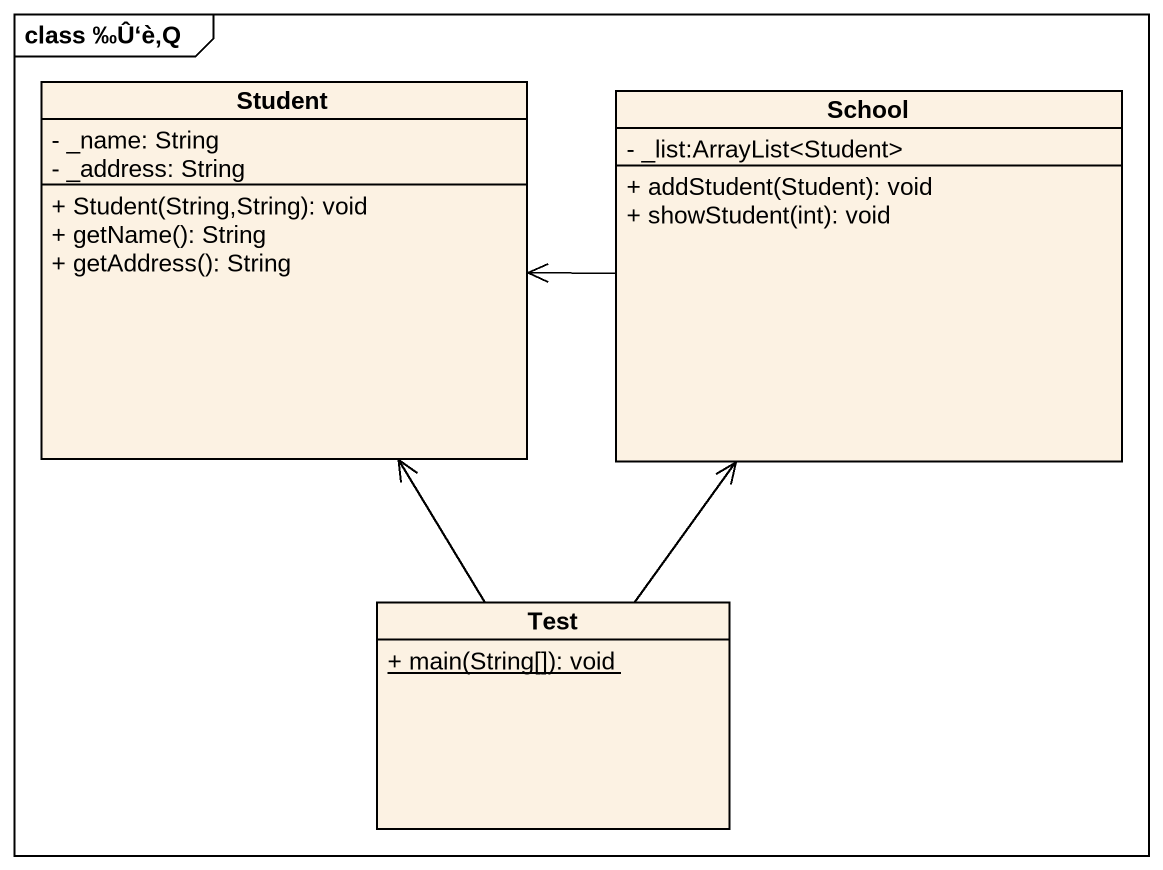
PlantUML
@startuml
mainframe class ‰Û‘è‚Q
hide circle
hide empty members
skinparam classAttributeIconSize 0
class Student {
  - _name: String
  - _address: String
  + Student(String,String): void
  + getName(): String
  + getAddress(): String
}
class School {
  - _list:ArrayList<Student>
  + addStudent(Student): void
  + showStudent(int): void
}
class Test {
  {static} + main(String[]): void
}
School -left-> Student
Test -up-> Student
Test -up-> School
@enduml
